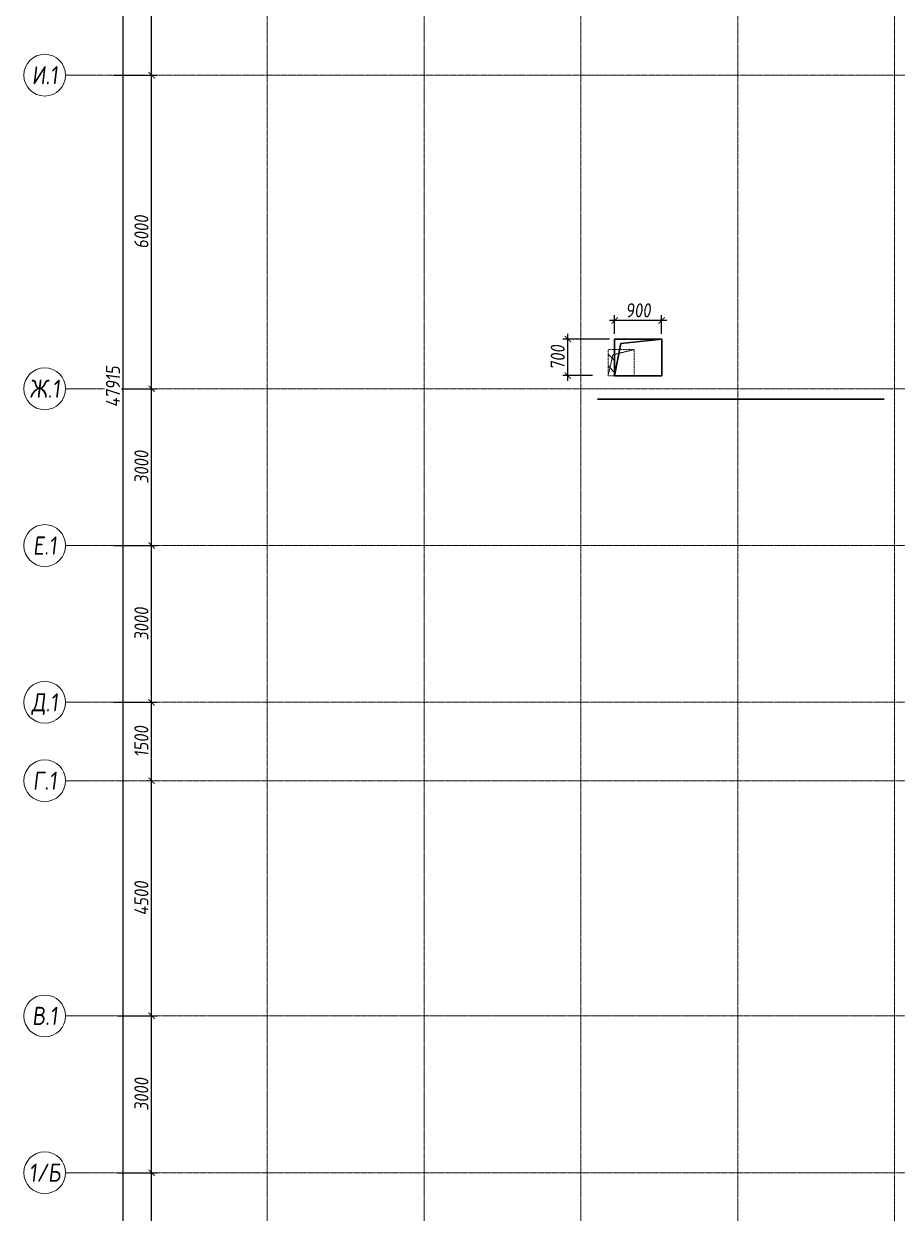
# Model space of a CAD drawing. Header units: millimetres. Extents: x -233751 to 529254, y -907864 to 285890.
# Drawn here: x 46985 to 63693, y -109174 to -86417 of the extents above; entities that cross this region are included whole.
import ezdxf
from ezdxf.enums import TextEntityAlignment as Align

# ---------------------------------------------------------------- set-up
doc = ezdxf.new("R2010")
doc.units = ezdxf.units.MM
doc.linetypes.add('ADSK_Штриховая_ш2 п1', pattern=[3, 2, -1])
doc.linetypes.add('осевая', pattern=[2, 1.25, -0.25, 0.25, -0.25])
doc.layers.get('0').update_dxf_attribs({"lineweight": 30})
doc.layers.get('Defpoints').update_dxf_attribs({"lineweight": 0})
for name, color, linetype, lineweight in [('КР_Новые отверстия', 5, 'Continuous', 30), ('КР_Оси', 7, 'Continuous', 5), ('КР_Основная', 7, 'Continuous', 30), ('КР_Размеры отверстия', 7, 'Continuous', 5), ('КР_Сущ отверстия', 6, 'Continuous', 15)]:
    doc.layers.add(name, color=color, linetype=linetype, lineweight=lineweight)
doc.styles.add('ISOCPEUR', font='isocpeur.ttf', dxfattribs={"width": 0.85, "oblique": 7})
doc.dimstyles.new('R_100', dxfattribs={"dimtxt": 270, "dimasz": 120, "dimexe": 100, "dimexo": 100, "dimgap": 60, "dimtad": 1, "dimdec": 0, "dimrnd": 5, "dimzin": 0, "dimdsep": 46, "dimtxsty": 'ISOCPEUR', "dimblk": 'ARCHTICK', "dimcen": 0, "dimdle": 100, "dimclrd": 256, "dimclre": 256, "dimclrt": 256, "dimadec": 0, "dimazin": 0, "dimtfac": 2, "dimtdec": 0, "dimtmove": 0, "dimatfit": 3, "dimfxl": 1, "dimtvp": 3, "dimtfill": 1, "dimtolj": 1, "dimtzin": 0, "dimarcsym": 0})

# ---------------------------------------------------------------- blocks, each defined once
blk = doc.blocks.new('*U2110')
at = {"color": 0, "linetype": 'Continuous', "lineweight": -2}
blk.add_line((-35117, 0), (-35617, 0), dxfattribs=at)
at = {"color": 0, "linetype": 'ByBlock', "lineweight": -2, "ltscale": 10}
blk.add_line((0, 0), (-35117, 0), dxfattribs=at)
at = {"color": 0, "linetype": 'Continuous', "lineweight": -2}
blk.add_circle((-36017, 0), 400, dxfattribs=at)
at = {"color": 0, "linetype": 'Continuous', "lineweight": -2, "style": 'ISOCPEUR', "oblique": 7, "width": 0.856383}
blk.add_text('1/Б', height=347.4, dxfattribs=at).set_placement((-36017, 0), align=Align.MIDDLE_CENTER)
blk = doc.blocks.new('*U2111')
at = {"color": 0, "linetype": 'Continuous', "lineweight": -2}
blk.add_line((-35117, 0), (-35617, 0), dxfattribs=at)
at = {"color": 0, "linetype": 'ByBlock', "lineweight": -2, "ltscale": 10}
blk.add_line((0, 0), (-35117, 0), dxfattribs=at)
at = {"color": 0, "linetype": 'Continuous', "lineweight": -2}
blk.add_circle((-36017, 0), 400, dxfattribs=at)
at = {"color": 0, "linetype": 'Continuous', "lineweight": -2, "style": 'ISOCPEUR', "oblique": 7, "width": 0.856383}
blk.add_text('В.1', height=347.4, dxfattribs=at).set_placement((-36017, 0), align=Align.MIDDLE_CENTER)
blk = doc.blocks.new('_ArchTick')
at = {"color": 0, "linetype": 'ByBlock', "const_width": 0.15}
blk.add_lwpolyline([(-0.5, -0.5), (0.5, 0.5)], dxfattribs=at)
blk = doc.blocks.new('*D778')
at = {"layer": 'Defpoints', "color": 0, "transparency": 16777216}
for p in [(48680, -108399), (49430, -108399), (48680, -111399)]:
    blk.add_point(p, dxfattribs=at)
at = {"layer": 'КР_Оси', "lineweight": -2, "transparency": 16777216}
for p, q in [((49430, -111499), (49430, -108299)), ((48780, -108399), (49530, -108399)), ((48780, -111399), (49530, -111399))]:
    blk.add_line(p, q, dxfattribs=at)
at = {"layer": 'КР_Оси', "lineweight": -2, "transparency": 16777216, "xscale": 120, "yscale": 120, "zscale": 120}
for p, rotation in [((49430, -108399), 90), ((49430, -111399), 270)]:
    blk.add_blockref('_ArchTick', p, dxfattribs=dict(at, rotation=rotation))
at = {"layer": 'КР_Оси', "transparency": 16777216, "insert": (49235, -109899), "char_height": 270, "attachment_point": 5, "rotation": 90, "style": 'ISOCPEUR', "bg_fill": 3, "box_fill_scale": 1.1, "bg_fill_color": 256, "bg_fill_true_color": 13158600, "bg_fill_transparency": 0}
blk.add_mtext('\\A1;3000', dxfattribs=at)
blk = doc.blocks.new('*D779')
at = {"layer": 'Defpoints', "color": 0, "transparency": 16777216}
for p in [(48680, -105399), (49430, -105399), (48680, -108399)]:
    blk.add_point(p, dxfattribs=at)
at = {"layer": 'КР_Оси', "lineweight": -2, "transparency": 16777216}
for p, q in [((49430, -108499), (49430, -105299)), ((48780, -105399), (49530, -105399)), ((48780, -108399), (49530, -108399))]:
    blk.add_line(p, q, dxfattribs=at)
at = {"layer": 'КР_Оси', "lineweight": -2, "transparency": 16777216, "xscale": 120, "yscale": 120, "zscale": 120}
for p, rotation in [((49430, -105399), 90), ((49430, -108399), 270)]:
    blk.add_blockref('_ArchTick', p, dxfattribs=dict(at, rotation=rotation))
at = {"layer": 'КР_Оси', "transparency": 16777216, "insert": (49235, -106899), "char_height": 270, "attachment_point": 5, "rotation": 90, "style": 'ISOCPEUR', "bg_fill": 3, "box_fill_scale": 1.1, "bg_fill_color": 256, "bg_fill_true_color": 13158600, "bg_fill_transparency": 0}
blk.add_mtext('\\A1;3000', dxfattribs=at)
blk = doc.blocks.new('*U2112')
at = {"color": 0, "linetype": 'Continuous', "lineweight": -2}
blk.add_line((-35117, 0), (-35617, 0), dxfattribs=at)
at = {"color": 0, "linetype": 'ByBlock', "lineweight": -2, "ltscale": 10}
blk.add_line((0, 0), (-35117, 0), dxfattribs=at)
at = {"color": 0, "linetype": 'Continuous', "lineweight": -2}
blk.add_circle((-36017, 0), 400, dxfattribs=at)
at = {"color": 0, "linetype": 'Continuous', "lineweight": -2, "style": 'ISOCPEUR', "oblique": 7, "width": 0.856383}
blk.add_text('Г.1', height=347.4, dxfattribs=at).set_placement((-36017, 0), align=Align.MIDDLE_CENTER)
blk = doc.blocks.new('*U2113')
at = {"color": 0, "linetype": 'Continuous', "lineweight": -2}
blk.add_line((-35117, 0), (-35617, 0), dxfattribs=at)
at = {"color": 0, "linetype": 'ByBlock', "lineweight": -2, "ltscale": 10}
blk.add_line((0, 0), (-35117, 0), dxfattribs=at)
at = {"color": 0, "linetype": 'Continuous', "lineweight": -2}
blk.add_circle((-36017, 0), 400, dxfattribs=at)
at = {"color": 0, "linetype": 'Continuous', "lineweight": -2, "style": 'ISOCPEUR', "oblique": 7, "width": 0.856383}
blk.add_text('Д.1', height=347.4, dxfattribs=at).set_placement((-36017, 0), align=Align.MIDDLE_CENTER)
blk = doc.blocks.new('*U2114')
at = {"color": 0, "linetype": 'Continuous', "lineweight": -2}
blk.add_line((-35117, 0), (-35617, 0), dxfattribs=at)
at = {"color": 0, "linetype": 'ByBlock', "lineweight": -2, "ltscale": 10}
blk.add_line((0, 0), (-35117, 0), dxfattribs=at)
at = {"color": 0, "linetype": 'Continuous', "lineweight": -2}
blk.add_circle((-36017, 0), 400, dxfattribs=at)
at = {"color": 0, "linetype": 'Continuous', "lineweight": -2, "style": 'ISOCPEUR', "oblique": 7, "width": 0.856383}
blk.add_text('Е.1', height=347.4, dxfattribs=at).set_placement((-36017, 0), align=Align.MIDDLE_CENTER)
blk = doc.blocks.new('*U2115')
at = {"color": 0, "linetype": 'Continuous', "lineweight": -2}
blk.add_line((-71487, 0), (-71987, 0), dxfattribs=at)
at = {"color": 0, "linetype": 'ByBlock', "lineweight": -2, "ltscale": 10}
blk.add_line((0, 0), (-71487, 0), dxfattribs=at)
at = {"color": 0, "linetype": 'Continuous', "lineweight": -2}
blk.add_circle((-72387, 0), 400, dxfattribs=at)
at = {"color": 0, "linetype": 'Continuous', "lineweight": -2, "style": 'ISOCPEUR', "oblique": 7, "width": 0.856383}
blk.add_text('Ж.1', height=347.4, dxfattribs=at).set_placement((-72387, 0), align=Align.MIDDLE_CENTER)
blk = doc.blocks.new('*U2116')
at = {"color": 0, "linetype": 'Continuous', "lineweight": -2}
blk.add_line((-71487, 0), (-71987, 0), dxfattribs=at)
at = {"color": 0, "linetype": 'ByBlock', "lineweight": -2, "ltscale": 10}
blk.add_line((0, 0), (-71487, 0), dxfattribs=at)
at = {"color": 0, "linetype": 'Continuous', "lineweight": -2}
blk.add_circle((-72387, 0), 400, dxfattribs=at)
at = {"color": 0, "linetype": 'Continuous', "lineweight": -2, "style": 'ISOCPEUR', "oblique": 7, "width": 0.856383}
blk.add_text('И.1', height=347.4, dxfattribs=at).set_placement((-72387, 0), align=Align.MIDDLE_CENTER)
blk = doc.blocks.new('*U2122')
at = {"color": 0, "linetype": 'ByBlock', "lineweight": -2, "ltscale": 10}
blk.add_line((0, 0), (0, -53278), dxfattribs=at)
blk = doc.blocks.new('*U2123')
at = {"color": 0, "linetype": 'ByBlock', "lineweight": -2, "ltscale": 10}
blk.add_line((0, 0), (0, -53278), dxfattribs=at)
blk = doc.blocks.new('*U2124')
at = {"color": 0, "linetype": 'ByBlock', "lineweight": -2, "ltscale": 10}
blk.add_line((0, 0), (0, -53278), dxfattribs=at)
blk = doc.blocks.new('*U2125')
at = {"color": 0, "linetype": 'ByBlock', "lineweight": -2, "ltscale": 10}
blk.add_line((0, 0), (0, -53278), dxfattribs=at)
blk = doc.blocks.new('*U2126')
at = {"color": 0, "linetype": 'ByBlock', "lineweight": -2, "ltscale": 10}
blk.add_line((0, 0), (0, -53278), dxfattribs=at)
blk = doc.blocks.new('*D780')
at = {"layer": 'Defpoints', "color": 0, "transparency": 16777216}
for p in [(49430, -100899), (49462, -100899), (48680, -105399)]:
    blk.add_point(p, dxfattribs=at)
at = {"layer": 'КР_Оси', "lineweight": -2, "transparency": 16777216}
for p, q in [((49430, -105499), (49430, -100799)), ((49362, -100899), (49330, -100899)), ((48780, -105399), (49530, -105399))]:
    blk.add_line(p, q, dxfattribs=at)
at = {"layer": 'КР_Оси', "lineweight": -2, "transparency": 16777216, "xscale": 120, "yscale": 120, "zscale": 120}
for p, rotation in [((49430, -100899), 90), ((49430, -105399), 270)]:
    blk.add_blockref('_ArchTick', p, dxfattribs=dict(at, rotation=rotation))
at = {"layer": 'КР_Оси', "transparency": 16777216, "insert": (49235, -103149), "char_height": 270, "attachment_point": 5, "rotation": 90, "style": 'ISOCPEUR', "bg_fill": 3, "box_fill_scale": 1.1, "bg_fill_color": 256, "bg_fill_true_color": 13158600, "bg_fill_transparency": 0}
blk.add_mtext('\\A1;4500', dxfattribs=at)
blk = doc.blocks.new('*D781')
at = {"layer": 'Defpoints', "color": 0, "transparency": 16777216}
for p in [(48610, -99399), (49430, -99399), (49462, -100899)]:
    blk.add_point(p, dxfattribs=at)
at = {"layer": 'КР_Оси', "lineweight": -2, "transparency": 16777216}
for p, q in [((48710, -99399), (49530, -99399)), ((49430, -100999), (49430, -99299)), ((49362, -100899), (49330, -100899))]:
    blk.add_line(p, q, dxfattribs=at)
at = {"layer": 'КР_Оси', "lineweight": -2, "transparency": 16777216, "xscale": 120, "yscale": 120, "zscale": 120}
for p, rotation in [((49430, -99399), 90), ((49430, -100899), 270)]:
    blk.add_blockref('_ArchTick', p, dxfattribs=dict(at, rotation=rotation))
at = {"layer": 'КР_Оси', "transparency": 16777216, "insert": (49235, -100149), "char_height": 270, "attachment_point": 5, "rotation": 90, "style": 'ISOCPEUR', "bg_fill": 3, "box_fill_scale": 1.1, "bg_fill_color": 256, "bg_fill_true_color": 13158600, "bg_fill_transparency": 0}
blk.add_mtext('\\A1;1500', dxfattribs=at)
blk = doc.blocks.new('*D782')
at = {"layer": 'Defpoints', "color": 0, "transparency": 16777216}
for p in [(48610, -96399), (49430, -96399), (48610, -99399)]:
    blk.add_point(p, dxfattribs=at)
at = {"layer": 'КР_Оси', "lineweight": -2, "transparency": 16777216}
for p, q in [((48710, -96399), (49530, -96399)), ((49430, -99499), (49430, -96299)), ((48710, -99399), (49530, -99399))]:
    blk.add_line(p, q, dxfattribs=at)
at = {"layer": 'КР_Оси', "lineweight": -2, "transparency": 16777216, "xscale": 120, "yscale": 120, "zscale": 120}
for p, rotation in [((49430, -96399), 90), ((49430, -99399), 270)]:
    blk.add_blockref('_ArchTick', p, dxfattribs=dict(at, rotation=rotation))
at = {"layer": 'КР_Оси', "transparency": 16777216, "insert": (49235, -97899), "char_height": 270, "attachment_point": 5, "rotation": 90, "style": 'ISOCPEUR', "bg_fill": 3, "box_fill_scale": 1.1, "bg_fill_color": 256, "bg_fill_true_color": 13158600, "bg_fill_transparency": 0}
blk.add_mtext('\\A1;3000', dxfattribs=at)
blk = doc.blocks.new('*D783')
at = {"layer": 'Defpoints', "color": 0, "transparency": 16777216}
for p in [(48610, -93399), (49430, -93399), (48610, -96399)]:
    blk.add_point(p, dxfattribs=at)
at = {"layer": 'КР_Оси', "lineweight": -2, "transparency": 16777216}
for p, q in [((49430, -96499), (49430, -93299)), ((48710, -93399), (49530, -93399)), ((48710, -96399), (49530, -96399))]:
    blk.add_line(p, q, dxfattribs=at)
at = {"layer": 'КР_Оси', "lineweight": -2, "transparency": 16777216, "xscale": 120, "yscale": 120, "zscale": 120}
for p, rotation in [((49430, -93399), 90), ((49430, -96399), 270)]:
    blk.add_blockref('_ArchTick', p, dxfattribs=dict(at, rotation=rotation))
at = {"layer": 'КР_Оси', "transparency": 16777216, "insert": (49235, -94899), "char_height": 270, "attachment_point": 5, "rotation": 90, "style": 'ISOCPEUR', "bg_fill": 3, "box_fill_scale": 1.1, "bg_fill_color": 256, "bg_fill_true_color": 13158600, "bg_fill_transparency": 0}
blk.add_mtext('\\A1;3000', dxfattribs=at)
blk = doc.blocks.new('*D784')
at = {"layer": 'Defpoints', "color": 0, "transparency": 16777216}
for p in [(48610, -87399), (49430, -87399), (48610, -93399)]:
    blk.add_point(p, dxfattribs=at)
at = {"layer": 'КР_Оси', "lineweight": -2, "transparency": 16777216}
for p, q in [((49430, -93499), (49430, -87299)), ((48710, -87399), (49530, -87399)), ((48710, -93399), (49530, -93399))]:
    blk.add_line(p, q, dxfattribs=at)
at = {"layer": 'КР_Оси', "lineweight": -2, "transparency": 16777216, "xscale": 120, "yscale": 120, "zscale": 120}
for p, rotation in [((49430, -87399), 90), ((49430, -93399), 270)]:
    blk.add_blockref('_ArchTick', p, dxfattribs=dict(at, rotation=rotation))
at = {"layer": 'КР_Оси', "transparency": 16777216, "insert": (49235, -90399), "char_height": 270, "attachment_point": 5, "rotation": 90, "style": 'ISOCPEUR', "bg_fill": 3, "box_fill_scale": 1.1, "bg_fill_color": 256, "bg_fill_true_color": 13158600, "bg_fill_transparency": 0}
blk.add_mtext('\\A1;6000', dxfattribs=at)
blk = doc.blocks.new('*D785')
at = {"layer": 'Defpoints', "color": 0, "transparency": 16777216}
for p in [(48610, -84399), (49430, -84399), (48610, -87399)]:
    blk.add_point(p, dxfattribs=at)
at = {"layer": 'КР_Оси', "lineweight": -2, "transparency": 16777216}
for p, q in [((48710, -84399), (49530, -84399)), ((49430, -87499), (49430, -84299)), ((48710, -87399), (49530, -87399))]:
    blk.add_line(p, q, dxfattribs=at)
at = {"layer": 'КР_Оси', "lineweight": -2, "transparency": 16777216, "xscale": 120, "yscale": 120, "zscale": 120}
for p, rotation in [((49430, -84399), 90), ((49430, -87399), 270)]:
    blk.add_blockref('_ArchTick', p, dxfattribs=dict(at, rotation=rotation))
at = {"layer": 'КР_Оси', "transparency": 16777216, "insert": (49235, -85899), "char_height": 270, "attachment_point": 5, "rotation": 90, "style": 'ISOCPEUR', "bg_fill": 3, "box_fill_scale": 1.1, "bg_fill_color": 256, "bg_fill_true_color": 13158600, "bg_fill_transparency": 0}
blk.add_mtext('\\A1;3000', dxfattribs=at)
blk = doc.blocks.new('*D790')
at = {"layer": 'Defpoints', "color": 0, "transparency": 16777216}
for p in [(48886, -69399), (49430, -69399), (48680, -117314)]:
    blk.add_point(p, dxfattribs=at)
at = {"layer": 'КР_Оси', "lineweight": -2, "transparency": 16777216}
for p, q in [((49330, -69399), (48786, -69399)), ((48886, -117414), (48886, -69299)), ((48780, -117314), (48986, -117314))]:
    blk.add_line(p, q, dxfattribs=at)
at = {"layer": 'КР_Оси', "lineweight": -2, "transparency": 16777216, "xscale": 120, "yscale": 120, "zscale": 120}
for p, rotation in [((48886, -69399), 90), ((48886, -117314), 270)]:
    blk.add_blockref('_ArchTick', p, dxfattribs=dict(at, rotation=rotation))
at = {"layer": 'КР_Оси', "transparency": 16777216, "insert": (48691, -93357), "char_height": 270, "attachment_point": 5, "rotation": 90, "style": 'ISOCPEUR', "bg_fill": 3, "box_fill_scale": 1.1, "bg_fill_color": 256, "bg_fill_true_color": 13158600, "bg_fill_transparency": 0}
blk.add_mtext('\\A1;47915', dxfattribs=at)
blk = doc.blocks.new('*D1131')
at = {"layer": 'Defpoints', "color": 0, "transparency": 16777216}
for p in [(58287, -92094), (58287, -92449), (59187, -92449)]:
    blk.add_point(p, dxfattribs=at)
at = {"layer": 'КР_Размеры отверстия', "lineweight": -2, "transparency": 16777216}
for p, q in [((59287, -92094), (58187, -92094)), ((58287, -92349), (58287, -91994)), ((59187, -92349), (59187, -91994))]:
    blk.add_line(p, q, dxfattribs=at)
at = {"layer": 'КР_Размеры отверстия', "lineweight": -2, "transparency": 16777216, "xscale": 120, "yscale": 120, "zscale": 120, "rotation": 180}
blk.add_blockref('_ArchTick', (58287, -92094), dxfattribs=at)
at = {"layer": 'КР_Размеры отверстия', "lineweight": -2, "transparency": 16777216, "xscale": 120, "yscale": 120, "zscale": 120}
blk.add_blockref('_ArchTick', (59187, -92094), dxfattribs=at)
at = {"layer": 'КР_Размеры отверстия', "transparency": 16777216, "insert": (58737, -91899), "char_height": 270, "attachment_point": 5, "style": 'ISOCPEUR', "bg_fill": 3, "box_fill_scale": 1.1, "bg_fill_color": 256, "bg_fill_true_color": 13158600, "bg_fill_transparency": 0}
blk.add_mtext('\\A1;900', dxfattribs=at)
blk = doc.blocks.new('*D1132')
at = {"layer": 'Defpoints', "color": 0, "transparency": 16777216}
for p in [(58287, -92449), (57962, -93149)]:
    blk.add_point(p, dxfattribs=at)
at = {"layer": 'КР_Размеры отверстия', "lineweight": -2, "transparency": 16777216}
for p, q in [((57394, -93249), (57394, -92349)), ((58187, -92449), (57294, -92449)), ((57862, -93149), (57294, -93149))]:
    blk.add_line(p, q, dxfattribs=at)
at = {"layer": 'КР_Размеры отверстия', "lineweight": -2, "transparency": 16777216, "xscale": 120, "yscale": 120, "zscale": 120}
for p, rotation in [((57394, -92449), 90), ((57394, -93149), 270)]:
    blk.add_blockref('_ArchTick', p, dxfattribs=dict(at, rotation=rotation))
at = {"layer": 'КР_Размеры отверстия', "transparency": 16777216, "insert": (57199, -92799), "char_height": 270, "attachment_point": 5, "rotation": 90, "style": 'ISOCPEUR', "bg_fill": 3, "box_fill_scale": 1.1, "bg_fill_color": 256, "bg_fill_true_color": 13158600, "bg_fill_transparency": 0}
blk.add_mtext('\\A1;700', dxfattribs=at)
at = {"layer": 'Defpoints', "color": 0, "transparency": 16777216}
blk.add_point((57394, -92449), dxfattribs=at)

msp = doc.modelspace()

# ---------------------------------------------------------------- hatches: boundary and pattern name
at = {"layer": 'КР_Сущ отверстия'}
h = msp.add_hatch(dxfattribs=at)
h.set_pattern_fill('ANSI31', scale=50, angle=90)
h.paths.add_polyline_path([(58287.3, -92649.3), (58162.3, -92649.3), (58162.3, -93149.3), (58287.3, -93149.3)])

# ---------------------------------------------------------------- linework, layer by layer
at = {"layer": 'КР_Новые отверстия'}
msp.add_lwpolyline([(58287.3, -92449.3), (59187.3, -92449.3), (59187.3, -93149.3), (58287.3, -93149.3)], close=True, dxfattribs=at)
msp.add_lwpolyline([(58287.3, -93149.3), (58405.1, -92534.6), (59187.3, -92449.3)], dxfattribs=at)
at = {"layer": 'КР_Основная'}
msp.add_lwpolyline([(63442.4, -93599.3), (57962.3, -93599.3)], dxfattribs=at)
at = {"layer": 'КР_Сущ отверстия', "linetype": 'ADSK_Штриховая_ш2 п1'}
msp.add_lwpolyline([(58162.3, -93149.3), (58662.3, -93149.3), (58662.3, -92649.3), (58162.3, -92649.3)], close=True, dxfattribs=at)
msp.add_lwpolyline([(58162.3, -93149.3), (58255.9, -92748.5), (58662.3, -92649.3)], dxfattribs=at)

# ---------------------------------------------------------------- block references
at = {"layer": 'КР_Оси', "linetype": 'осевая'}
for name, p in [('*U2122', (51643.7, -65636.9)), ('*U2123', (54643.7, -65636.9)), ('*U2124', (57643.7, -65636.9)), ('*U2125', (60643.7, -65636.9)), ('*U2126', (63643.7, -65636.9)), ('*U2116', (119772, -87399.3)), ('*U2115', (119772, -93399.3)), ('*U2114', (83402.5, -96399.3)), ('*U2113', (83402.5, -99399.3)), ('*U2112', (83402.5, -100899.3)), ('*U2111', (83402.5, -105399.3)), ('*U2110', (83402.5, -108399.3))]:
    msp.add_blockref(name, p, dxfattribs=at)

# ---------------------------------------------------------------- next in the draw order: dimensions: what is measured, and where the dimension line sits
at = {"layer": 'КР_Оси'}
dim = msp.add_linear_dim(base=(49429.7, -108399.3), p1=(48679.7, -111399.3), p2=(48679.7, -108399.3), angle=90, dimstyle='R_100', override={"dimpost": '\\X'}, dxfattribs=at)
dim.commit()
dim.dimension.update_dxf_attribs({"geometry": '*D778', "text_midpoint": (49234.7, -109899.3)})
at = {"layer": 'КР_Размеры отверстия'}
dim = msp.add_linear_dim(base=(58287.3, -92094.2), p1=(59187.3, -92449.3), p2=(58287.3, -92449.3), dimstyle='R_100', override={"dimpost": '\\X'}, dxfattribs=at)
dim.commit()
dim.dimension.update_dxf_attribs({"geometry": '*D1131', "text_midpoint": (58737.3, -91899.2)})

# ---------------------------------------------------------------- next in the draw order: dimensions: what is measured, and where the dimension line sits
at = {"layer": 'КР_Оси'}
dim = msp.add_linear_dim(base=(49429.7, -105399.3), p1=(48679.7, -108399.3), p2=(48679.7, -105399.3), angle=90, dimstyle='R_100', override={"dimpost": '\\X'}, dxfattribs=at)
dim.commit()
dim.dimension.update_dxf_attribs({"geometry": '*D779', "text_midpoint": (49234.7, -106899.3)})
at = {"layer": 'КР_Размеры отверстия'}
dim = msp.add_linear_dim(base=(57394.2, -92449.3), p1=(57962.3, -93149.3), p2=(58287.3, -92449.3), angle=90, dimstyle='R_100', override={"dimpost": '\\X'}, dxfattribs=at)
dim.commit()
dim.dimension.update_dxf_attribs({"geometry": '*D1132', "text_midpoint": (57199.2, -92799.3)})

# ---------------------------------------------------------------- next in the draw order: dimensions: what is measured, and where the dimension line sits
at = {"layer": 'КР_Оси'}
dim = msp.add_linear_dim(base=(49429.7, -100899.3), p1=(48679.7, -105399.3), p2=(49461.7, -100899.3), angle=90, dimstyle='R_100', override={"dimpost": '\\X'}, dxfattribs=at)
dim.commit()
dim.dimension.update_dxf_attribs({"geometry": '*D780', "text_midpoint": (49234.7, -103149.3)})

# ---------------------------------------------------------------- next in the draw order: dimensions: what is measured, and where the dimension line sits
dim = msp.add_linear_dim(base=(49429.7, -99399.3), p1=(49461.7, -100899.3), p2=(48610.3, -99399.3), angle=90, dimstyle='R_100', override={"dimpost": '\\X'}, dxfattribs=at)
dim.commit()
dim.dimension.update_dxf_attribs({"geometry": '*D781', "text_midpoint": (49234.7, -100149.3)})

# ---------------------------------------------------------------- next in the draw order: dimensions: what is measured, and where the dimension line sits
dim = msp.add_linear_dim(base=(49429.7, -96399.3), p1=(48610.3, -99399.3), p2=(48610.3, -96399.3), angle=90, dimstyle='R_100', override={"dimpost": '\\X'}, dxfattribs=at)
dim.commit()
dim.dimension.update_dxf_attribs({"geometry": '*D782', "text_midpoint": (49234.7, -97899.3)})

# ---------------------------------------------------------------- next in the draw order: dimensions: what is measured, and where the dimension line sits
dim = msp.add_linear_dim(base=(49429.7, -93399.3), p1=(48610.3, -96399.3), p2=(48610.3, -93399.3), angle=90, dimstyle='R_100', override={"dimpost": '\\X'}, dxfattribs=at)
dim.commit()
dim.dimension.update_dxf_attribs({"geometry": '*D783', "text_midpoint": (49234.7, -94899.3)})

# ---------------------------------------------------------------- next in the draw order: dimensions: what is measured, and where the dimension line sits
dim = msp.add_linear_dim(base=(49429.7, -87399.3), p1=(48610.3, -93399.3), p2=(48610.3, -87399.3), angle=90, dimstyle='R_100', override={"dimpost": '\\X'}, dxfattribs=at)
dim.commit()
dim.dimension.update_dxf_attribs({"geometry": '*D784', "text_midpoint": (49234.7, -90399.3)})

# ---------------------------------------------------------------- next in the draw order: dimensions: what is measured, and where the dimension line sits
dim = msp.add_linear_dim(base=(49429.7, -84399.3), p1=(48610.3, -87399.3), p2=(48610.3, -84399.3), angle=90, dimstyle='R_100', override={"dimpost": '\\X'}, dxfattribs=at)
dim.commit()
dim.dimension.update_dxf_attribs({"geometry": '*D785', "text_midpoint": (49234.7, -85899.3)})

# ---------------------------------------------------------------- next in the draw order: dimensions: what is measured, and where the dimension line sits
dim = msp.add_linear_dim(base=(48886.4, -69399.3), p1=(48679.7, -117314.3), p2=(49429.7, -69399.3), angle=90, dimstyle='R_100', override={"dimpost": '\\X'}, dxfattribs=at)
dim.commit()
dim.dimension.update_dxf_attribs({"geometry": '*D790', "text_midpoint": (48691.4, -93356.8)})

doc.saveas('drawing.dxf')
